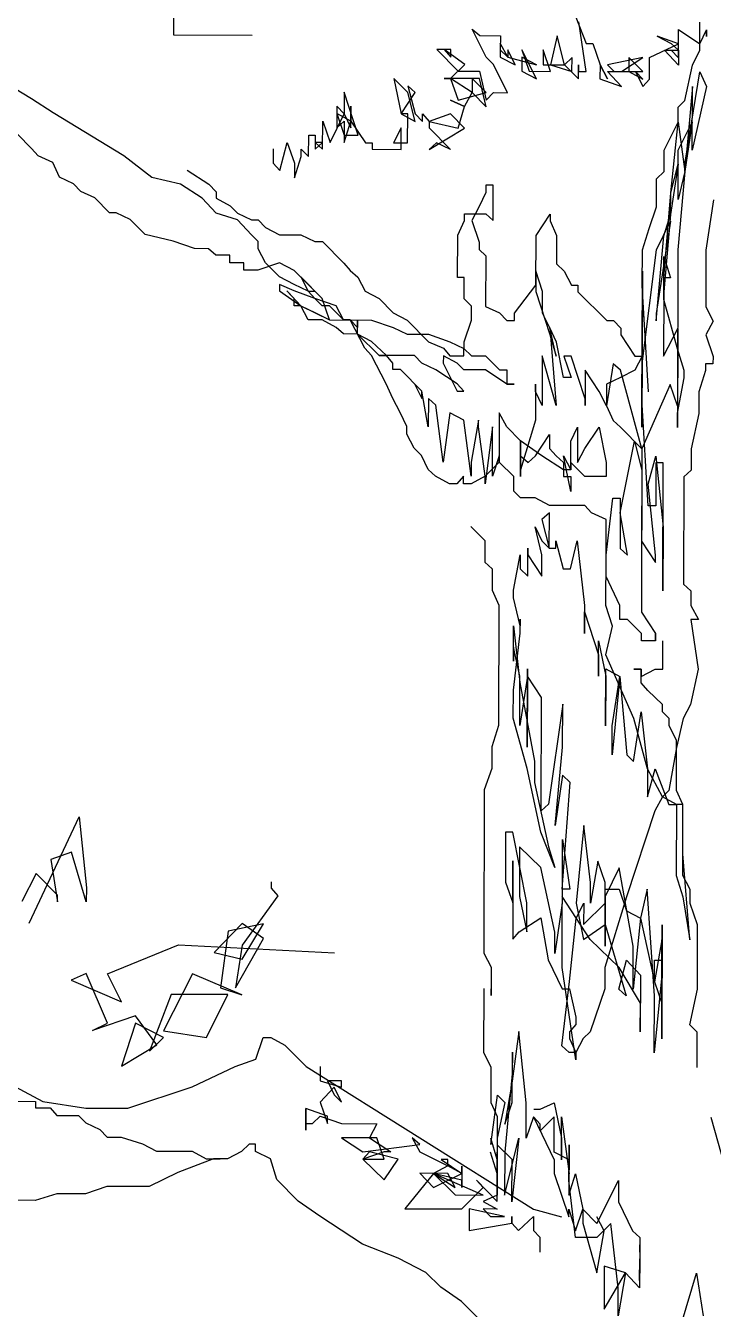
# Model space of a CAD drawing. Extents: x 2.52 to 6.06, y 1.1 to 8.22.
# Drawn here: x 3.777 to 4.393, y 4.442 to 5.591 of the extents above; entities that cross this region are included whole.
import ezdxf

# ---------------------------------------------------------------- set-up
doc = ezdxf.new("R2010")
doc.units = 0
doc.header["$LTSCALE"] = 0.4
doc.header["$MEASUREMENT"] = 0
doc.layers.add('CERCHA', color=7, linetype='CONTINUOUS')

msp = doc.modelspace()

# ---------------------------------------------------------------- linework, layer by layer
at = {"layer": 'CERCHA'}
for p, q in [((3.9095, 5.6207), (3.9094, 5.583)), ((4.2662, 5.6072), (4.2787, 5.5754)), ((4.1768, 5.5882), (4.1834, 5.5823)), ((4.1893, 5.5631), (4.1768, 5.5882)), ((4.2786, 5.5503), (4.2721, 5.5946)), ((4.3613, 5.5626), (4.3614, 5.5877)), ((4.3614, 5.5877), (4.3806, 5.5751)), ((4.3806, 5.5751), (4.3806, 5.5943)), ((4.3806, 5.5751), (4.3865, 5.5876)), ((4.3865, 5.5876), (4.3865, 5.5817)), ((4.3865, 5.5817), (4.3865, 5.5876)), ((4.3865, 5.5876), (4.3865, 5.5817)), ((3.9094, 5.583), (3.9796, 5.5828)), ((4.1834, 5.5823), (4.2019, 5.5822)), ((4.2019, 5.5822), (4.2018, 5.5697)), ((4.2018, 5.5756), (4.2018, 5.563)), ((4.2085, 5.563), (4.2018, 5.5756)), ((4.2528, 5.5821), (4.2468, 5.5562)), ((4.2594, 5.5562), (4.2528, 5.5821)), ((4.2787, 5.5754), (4.2846, 5.5753)), ((4.2846, 5.5753), (4.2912, 5.5561)), ((4.3355, 5.5627), (4.3614, 5.5751)), ((4.3422, 5.5818), (4.3547, 5.5752)), ((4.3614, 5.5751), (4.3422, 5.5818)), ((4.3547, 5.5752), (4.3614, 5.5692)), ((4.3806, 5.5692), (4.3806, 5.5751)), ((4.145, 5.5698), (4.1641, 5.5506)), ((4.1575, 5.5698), (4.145, 5.5698)), ((4.1516, 5.5698), (4.1575, 5.5631)), ((4.17, 5.5565), (4.1516, 5.5698)), ((4.1575, 5.5631), (4.1575, 5.5698)), ((4.1959, 5.5564), (4.1893, 5.5631)), ((4.2018, 5.5697), (4.2085, 5.563)), ((4.2018, 5.563), (4.2151, 5.5563)), ((4.2085, 5.5696), (4.2085, 5.563)), ((4.2151, 5.5563), (4.2085, 5.5696)), ((4.2085, 5.563), (4.2343, 5.5563)), ((4.221, 5.5696), (4.2276, 5.5504)), ((4.2343, 5.5437), (4.221, 5.5696)), ((4.221, 5.563), (4.221, 5.5504)), ((4.2343, 5.5563), (4.221, 5.563)), ((4.2402, 5.5696), (4.2402, 5.5563)), ((4.2468, 5.5503), (4.2402, 5.5696)), ((4.2661, 5.5628), (4.2594, 5.5562)), ((4.266, 5.5503), (4.2661, 5.5628)), ((4.3296, 5.5627), (4.2978, 5.5561)), ((4.3103, 5.5502), (4.3296, 5.5627)), ((4.317, 5.5627), (4.317, 5.5501)), ((4.3295, 5.5501), (4.317, 5.5627)), ((4.3354, 5.5435), (4.3355, 5.5627)), ((4.3488, 5.5693), (4.3547, 5.5692)), ((4.3613, 5.5559), (4.3488, 5.5693)), ((4.3547, 5.5692), (4.3614, 5.5692)), ((4.3613, 5.5626), (4.3547, 5.5692)), ((4.3547, 5.5692), (4.3613, 5.5626)), ((4.3614, 5.5692), (4.3613, 5.5626)), ((4.3614, 5.5692), (4.3613, 5.5559)), ((4.3739, 5.5559), (4.3806, 5.5692)), ((4.1574, 5.5439), (4.17, 5.5565)), ((4.1641, 5.5506), (4.1833, 5.5505)), ((4.1833, 5.5505), (4.1892, 5.5246)), ((4.2084, 5.5312), (4.1959, 5.5564)), ((4.221, 5.5504), (4.2343, 5.5437)), ((4.2276, 5.5504), (4.2468, 5.5503)), ((4.2402, 5.5563), (4.2594, 5.5562)), ((4.2468, 5.5562), (4.266, 5.5503)), ((4.2594, 5.5562), (4.2719, 5.5436)), ((4.272, 5.5562), (4.2719, 5.5503)), ((4.2719, 5.5436), (4.272, 5.5562)), ((4.2719, 5.5503), (4.2786, 5.5503)), ((4.2912, 5.5561), (4.2911, 5.5436)), ((4.2978, 5.5436), (4.2912, 5.5561)), ((4.2912, 5.5561), (4.2978, 5.5436)), ((4.2978, 5.5561), (4.3037, 5.5502)), ((4.2978, 5.5502), (4.3103, 5.5502)), ((4.3103, 5.5369), (4.2978, 5.5502)), ((4.3037, 5.5502), (4.3295, 5.5501)), ((4.317, 5.5501), (4.3295, 5.5435)), ((4.3229, 5.5501), (4.3295, 5.5368)), ((4.3295, 5.5435), (4.3229, 5.5501)), ((4.367, 5.4673), (4.3805, 5.55)), ((4.3671, 5.5242), (4.3739, 5.5559)), ((4.3805, 5.55), (4.3864, 5.5367)), ((3.7822, 5.5258), (3.7505, 5.545)), ((4.1065, 5.5441), (4.1131, 5.5123)), ((4.119, 5.5315), (4.1065, 5.5441)), ((4.1515, 5.544), (4.1574, 5.5439)), ((4.1833, 5.5439), (4.1515, 5.544)), ((4.1574, 5.5439), (4.164, 5.5247)), ((4.1766, 5.5313), (4.1574, 5.5439)), ((4.1767, 5.5439), (4.1766, 5.5313)), ((4.1892, 5.5313), (4.1767, 5.5439)), ((4.1891, 5.5187), (4.1833, 5.5439)), ((4.2911, 5.5436), (4.3103, 5.5369)), ((4.3295, 5.5368), (4.3354, 5.5435)), ((4.0621, 5.5316), (4.0621, 5.5124)), ((4.0746, 5.4932), (4.0621, 5.5316)), ((4.1131, 5.5123), (4.1257, 5.5315)), ((4.119, 5.5374), (4.1256, 5.5123)), ((4.1257, 5.5315), (4.119, 5.5374)), ((4.1256, 5.5056), (4.119, 5.5315)), ((4.164, 5.5247), (4.1892, 5.5313)), ((4.1699, 5.5188), (4.1766, 5.5313)), ((4.1766, 5.5313), (4.1891, 5.5187)), ((4.1892, 5.5246), (4.1958, 5.5313)), ((4.1958, 5.5313), (4.2084, 5.5312)), ((4.3738, 5.5367), (4.367, 5.4607)), ((4.3737, 5.4798), (4.3738, 5.5367)), ((4.3864, 5.5367), (4.3737, 5.4798)), ((3.8014, 5.5131), (3.7822, 5.5258)), ((4.0555, 5.5191), (4.0554, 5.4999)), ((4.0621, 5.5124), (4.0555, 5.5191)), ((4.068, 5.5191), (4.068, 5.5058)), ((4.068, 5.4999), (4.068, 5.5191)), ((4.1574, 5.5247), (4.1699, 5.5188)), ((4.1699, 5.5188), (4.1574, 5.5247)), ((4.164, 5.4996), (4.1699, 5.5188)), ((4.3612, 5.5183), (4.3671, 5.5242)), ((4.3612, 5.505), (4.3612, 5.5183)), ((3.8648, 5.4746), (3.8014, 5.5131)), ((4.0428, 5.4807), (4.0429, 5.5058)), ((4.0429, 5.5058), (4.0495, 5.4866)), ((4.0495, 5.4866), (4.0621, 5.5124)), ((4.0554, 5.5125), (4.062, 5.4932)), ((4.068, 5.5058), (4.0554, 5.5125)), ((4.0554, 5.4999), (4.0621, 5.5058)), ((4.062, 5.4866), (4.068, 5.5058)), ((4.0621, 5.5058), (4.062, 5.4866)), ((4.0621, 5.5124), (4.068, 5.4999)), ((4.068, 5.5058), (4.0812, 5.4865)), ((4.1131, 5.5123), (4.1256, 5.5056)), ((4.119, 5.5123), (4.1131, 5.5123)), ((4.1189, 5.4864), (4.119, 5.5123)), ((4.1256, 5.5123), (4.1322, 5.5056)), ((4.1322, 5.5056), (4.1323, 5.5122)), ((4.1323, 5.5122), (4.1381, 5.5056)), ((4.1574, 5.5122), (4.1381, 5.5056)), ((4.1381, 5.5056), (4.164, 5.4996)), ((4.1381, 5.5056), (4.1381, 5.4997)), ((4.1699, 5.4996), (4.1574, 5.5122)), ((4.3486, 5.4799), (4.3612, 5.505)), ((4.3544, 5.4415), (4.3612, 5.505)), ((4.3611, 5.4799), (4.3737, 5.5049)), ((4.3612, 5.505), (4.367, 5.4607)), ((4.3737, 5.5049), (4.367, 5.4607)), ((3.7821, 5.4814), (3.7696, 5.494)), ((4.0302, 5.4741), (4.0303, 5.4933)), ((4.0303, 5.4933), (4.0362, 5.4933)), ((4.0362, 5.4933), (4.0362, 5.4808)), ((4.062, 5.4932), (4.0746, 5.4932)), ((4.113, 5.4997), (4.1063, 5.4865)), ((4.113, 5.4805), (4.113, 5.4997)), ((4.1381, 5.4997), (4.1573, 5.4804)), ((4.1381, 5.4805), (4.1699, 5.4996)), ((3.788, 5.4748), (3.7821, 5.4814)), ((3.9985, 5.4809), (3.9985, 5.4683)), ((4.0044, 5.4616), (4.0111, 5.4867)), ((4.0111, 5.4867), (4.0177, 5.4682)), ((4.0236, 5.4808), (4.0302, 5.4741)), ((4.0236, 5.4741), (4.0236, 5.4808)), ((4.0362, 5.4867), (4.0428, 5.4807)), ((4.0428, 5.4866), (4.0362, 5.4867)), ((4.0362, 5.4808), (4.0428, 5.4866)), ((4.0812, 5.4865), (4.0871, 5.4865)), ((4.0871, 5.4865), (4.0871, 5.4806)), ((4.0871, 5.4806), (4.113, 5.4805)), ((4.1063, 5.4865), (4.1189, 5.4864)), ((4.1447, 5.4864), (4.1381, 5.4805)), ((4.1573, 5.4804), (4.1447, 5.4864)), ((3.8013, 5.4688), (3.788, 5.4748)), ((3.8899, 5.4553), (3.8648, 5.4746)), ((4.0176, 5.455), (4.0236, 5.4741)), ((4.3485, 5.4607), (4.3486, 5.4799)), ((4.361, 5.4356), (4.3611, 5.4799)), ((3.8071, 5.4555), (3.8013, 5.4688)), ((3.9216, 5.4619), (3.9408, 5.4493)), ((3.9985, 5.4683), (4.0044, 5.4616)), ((4.0177, 5.4682), (4.0176, 5.455)), ((4.3418, 5.4541), (4.3485, 5.4607)), ((4.3611, 5.4673), (4.3543, 5.4223)), ((4.3544, 5.4415), (4.3611, 5.4673)), ((4.367, 5.4607), (4.3609, 5.3905)), ((4.367, 5.4607), (4.361, 5.4356)), ((4.367, 5.4607), (4.367, 5.4673)), ((3.8197, 5.4496), (3.8071, 5.4555)), ((3.8263, 5.4429), (3.8197, 5.4496)), ((3.9157, 5.4493), (3.8899, 5.4553)), ((3.9349, 5.4367), (3.9157, 5.4493)), ((3.9408, 5.4493), (3.9474, 5.4426)), ((4.1889, 5.4486), (4.1889, 5.4419)), ((4.1956, 5.4486), (4.1889, 5.4486)), ((4.1955, 5.4168), (4.1956, 5.4486)), ((4.3418, 5.429), (4.3418, 5.4541)), ((3.8389, 5.437), (3.8263, 5.4429)), ((3.8521, 5.4236), (3.8389, 5.437)), ((3.9474, 5.4234), (3.9349, 5.4367)), ((3.9474, 5.4426), (3.9474, 5.4367)), ((3.9474, 5.4367), (3.96, 5.43)), ((4.1889, 5.4419), (4.183, 5.4294)), ((4.3482, 5.3654), (4.3544, 5.4415)), ((4.3543, 5.4223), (4.3544, 5.4415)), ((4.3927, 5.4355), (4.386, 5.3904)), ((3.858, 5.4236), (3.8521, 5.4236)), ((3.8706, 5.4177), (3.858, 5.4236)), ((3.9666, 5.4174), (3.9474, 5.4234)), ((3.96, 5.43), (3.9666, 5.4233)), ((3.9666, 5.4233), (3.9791, 5.4174)), ((4.183, 5.4294), (4.1763, 5.4169)), ((4.3351, 5.4098), (4.3418, 5.429)), ((3.8838, 5.4044), (3.8706, 5.4177)), ((3.9791, 5.4041), (3.9666, 5.4174)), ((3.9791, 5.4174), (3.985, 5.4174)), ((3.985, 5.4174), (3.9917, 5.4107)), ((4.1637, 5.4036), (4.1697, 5.4169)), ((4.1697, 5.4228), (4.1889, 5.4227)), ((4.1697, 5.4169), (4.1697, 5.4228)), ((4.1763, 5.4169), (4.1829, 5.3976)), ((4.1889, 5.4227), (4.1955, 5.4168)), ((4.2339, 5.4034), (4.2465, 5.4226)), ((4.2465, 5.4226), (4.2465, 5.4167)), ((4.2465, 5.4167), (4.2523, 5.4034)), ((4.3543, 5.4164), (4.3415, 5.3337)), ((4.3417, 5.3906), (4.3543, 5.4164)), ((4.3543, 5.4223), (4.3482, 5.3529)), ((4.3483, 5.4031), (4.3543, 5.4223)), ((3.9089, 5.3984), (3.8838, 5.4044)), ((3.985, 5.3982), (3.9791, 5.4041)), ((3.9917, 5.4107), (4.0042, 5.404)), ((4.0042, 5.404), (4.0234, 5.404)), ((4.0234, 5.404), (4.0359, 5.398)), ((4.1636, 5.3659), (4.1637, 5.4036)), ((4.2338, 5.3591), (4.2339, 5.4034)), ((4.2523, 5.4034), (4.2523, 5.3782)), ((4.3291, 5.3906), (4.3351, 5.4098)), ((4.3415, 5.327), (4.3483, 5.4031)), ((3.9281, 5.3917), (3.9089, 5.3984)), ((3.9406, 5.3916), (3.9281, 5.3917)), ((3.9473, 5.3857), (3.9406, 5.3916)), ((3.985, 5.3915), (3.985, 5.3982)), ((3.9916, 5.379), (3.985, 5.3915)), ((4.0359, 5.398), (4.0426, 5.398)), ((4.0426, 5.398), (4.0617, 5.3788)), ((4.1829, 5.3976), (4.1829, 5.391)), ((4.1829, 5.391), (4.1888, 5.3851)), ((4.3288, 5.2887), (4.3417, 5.3906)), ((4.329, 5.3588), (4.3291, 5.3906)), ((4.3609, 5.3905), (4.3605, 5.2509)), ((4.386, 5.3904), (4.3858, 5.3395)), ((3.9598, 5.3857), (3.9473, 5.3857)), ((3.9598, 5.379), (3.9598, 5.3857)), ((3.9724, 5.379), (3.9598, 5.379)), ((3.9724, 5.3724), (3.9724, 5.379)), ((4.0041, 5.3789), (3.9849, 5.3723)), ((4.0041, 5.3664), (3.9916, 5.379)), ((4.0174, 5.3722), (4.0041, 5.3789)), ((4.0617, 5.3788), (4.0676, 5.3721)), ((4.1888, 5.3851), (4.1887, 5.34)), ((4.2523, 5.3782), (4.2589, 5.3716)), ((4.3482, 5.3462), (4.3483, 5.3846)), ((4.3483, 5.3846), (4.3542, 5.3654)), ((3.9849, 5.3723), (3.9724, 5.3724)), ((4.0174, 5.3597), (4.0041, 5.3664)), ((4.0358, 5.3537), (4.0174, 5.3722)), ((4.0233, 5.3663), (4.0299, 5.3537)), ((4.0424, 5.3471), (4.0233, 5.3663)), ((4.0676, 5.3721), (4.0743, 5.3662)), ((4.0743, 5.3662), (4.0809, 5.3536)), ((4.1695, 5.3659), (4.1636, 5.3659)), ((4.1695, 5.3467), (4.1695, 5.3659)), ((4.2338, 5.3717), (4.2337, 5.3532)), ((4.2396, 5.3532), (4.2338, 5.3717)), ((4.2589, 5.3716), (4.2655, 5.359)), ((4.3287, 5.2318), (4.3291, 5.3714)), ((4.3291, 5.3714), (4.3288, 5.2887)), ((4.0041, 5.3597), (4.0041, 5.3538)), ((4.0174, 5.3538), (4.0041, 5.3597)), ((4.0299, 5.3537), (4.0174, 5.3597)), ((4.2145, 5.334), (4.2338, 5.3591)), ((4.2655, 5.359), (4.2714, 5.359)), ((4.2714, 5.359), (4.2714, 5.3531)), ((4.3347, 5.2636), (4.329, 5.3588)), ((4.3542, 5.3654), (4.3482, 5.3654)), ((4.0041, 5.3538), (4.0232, 5.3405)), ((4.0107, 5.3538), (4.0232, 5.3405)), ((4.0173, 5.3471), (4.0107, 5.3538)), ((4.0173, 5.3405), (4.0173, 5.3471)), ((4.0358, 5.3471), (4.0174, 5.3538)), ((4.0299, 5.3537), (4.0358, 5.3537)), ((4.0358, 5.3471), (4.0299, 5.3537)), ((4.0424, 5.3404), (4.0358, 5.3471)), ((4.055, 5.3404), (4.0358, 5.3471)), ((4.049, 5.3278), (4.0424, 5.3471)), ((4.0809, 5.3536), (4.0934, 5.3469)), ((4.0934, 5.3469), (4.1059, 5.3343)), ((4.1761, 5.3401), (4.1695, 5.3467)), ((4.2337, 5.3532), (4.2462, 5.3148)), ((4.2396, 5.334), (4.2396, 5.3532)), ((4.2714, 5.3531), (4.2972, 5.3272)), ((4.3482, 5.3529), (4.3481, 5.2953)), ((4.3606, 5.3019), (4.3482, 5.3462)), ((4.0232, 5.3405), (4.0173, 5.3405)), ((4.0232, 5.3405), (4.049, 5.3278)), ((4.0298, 5.3279), (4.0232, 5.3405)), ((4.0232, 5.3405), (4.0358, 5.3345)), ((4.0358, 5.3345), (4.049, 5.3278)), ((4.0491, 5.3404), (4.0424, 5.3404)), ((4.0616, 5.3278), (4.0491, 5.3404)), ((4.0616, 5.3278), (4.055, 5.3404)), ((4.1059, 5.3343), (4.1185, 5.3277)), ((4.1761, 5.3275), (4.1761, 5.3401)), ((4.1887, 5.34), (4.2012, 5.3341)), ((4.2012, 5.3341), (4.2078, 5.3274)), ((4.2145, 5.3274), (4.2145, 5.334)), ((4.2462, 5.3207), (4.2396, 5.334)), ((4.3415, 5.3337), (4.3415, 5.327)), ((4.3858, 5.3395), (4.3925, 5.3269)), ((4.0424, 5.3279), (4.0298, 5.3279)), ((4.0549, 5.3212), (4.0424, 5.3279)), ((4.049, 5.3278), (4.0867, 5.3277)), ((4.0616, 5.3153), (4.0549, 5.3212)), ((4.0675, 5.3278), (4.0616, 5.3278)), ((4.0675, 5.3278), (4.0616, 5.3278)), ((4.0741, 5.3211), (4.0675, 5.3278)), ((4.0807, 5.3026), (4.0675, 5.3278)), ((4.0741, 5.3278), (4.0741, 5.3211)), ((4.0741, 5.3152), (4.0741, 5.3278)), ((4.0867, 5.3277), (4.1059, 5.321)), ((4.1059, 5.321), (4.1184, 5.3151)), ((4.1185, 5.3277), (4.1376, 5.3084)), ((4.1694, 5.3083), (4.1761, 5.3275)), ((4.2078, 5.3274), (4.2145, 5.3274)), ((4.2462, 5.3207), (4.2519, 5.2512)), ((4.252, 5.2955), (4.2462, 5.3207)), ((4.2521, 5.3081), (4.2462, 5.3207)), ((4.2972, 5.3272), (4.3031, 5.3272)), ((4.3031, 5.3272), (4.3097, 5.3205)), ((4.3097, 5.3205), (4.3097, 5.3146)), ((4.3481, 5.2953), (4.3607, 5.3203)), ((4.3607, 5.3203), (4.3604, 5.2317)), ((4.3925, 5.3269), (4.3858, 5.3144)), ((4.0741, 5.3152), (4.0616, 5.3153)), ((4.0867, 5.3085), (4.0741, 5.3152)), ((4.0933, 5.296), (4.0741, 5.3152)), ((4.0999, 5.2959), (4.0867, 5.3085)), ((4.1184, 5.3151), (4.1376, 5.315)), ((4.1376, 5.315), (4.1568, 5.3083)), ((4.1376, 5.3084), (4.1509, 5.3025)), ((4.1568, 5.3083), (4.1693, 5.3024)), ((4.1693, 5.2958), (4.1694, 5.3083)), ((4.2462, 5.3148), (4.252, 5.2955)), ((4.3097, 5.3146), (4.3222, 5.2953)), ((4.3858, 5.3144), (4.3924, 5.2952)), ((4.0866, 5.296), (4.0807, 5.3026)), ((4.1509, 5.3025), (4.1568, 5.2958)), ((4.1693, 5.3024), (4.176, 5.2957)), ((4.2586, 5.2763), (4.2521, 5.3081)), ((4.3289, 5.302), (4.3287, 5.2318)), ((4.3287, 5.2569), (4.3289, 5.302)), ((4.3665, 5.2827), (4.3606, 5.3019)), ((4.0998, 5.2708), (4.0866, 5.296)), ((4.0999, 5.2959), (4.0933, 5.296)), ((4.0933, 5.296), (4.0999, 5.2959)), ((4.0999, 5.2959), (4.0933, 5.296)), ((4.125, 5.2959), (4.0999, 5.2959)), ((4.1058, 5.2893), (4.0999, 5.2959)), ((4.1058, 5.2834), (4.1058, 5.2893)), ((4.1316, 5.2892), (4.125, 5.2959)), ((4.1442, 5.2833), (4.1316, 5.2892)), ((4.1509, 5.2958), (4.1508, 5.2892)), ((4.1508, 5.2892), (4.1633, 5.264)), ((4.1634, 5.2891), (4.1509, 5.2958)), ((4.1568, 5.2958), (4.1693, 5.2958)), ((4.1693, 5.2832), (4.1634, 5.2891)), ((4.176, 5.2957), (4.1885, 5.2957)), ((4.1885, 5.2957), (4.2011, 5.2831)), ((4.2395, 5.2956), (4.2394, 5.2513)), ((4.2519, 5.2512), (4.2395, 5.2956)), ((4.2587, 5.2955), (4.2653, 5.2763)), ((4.2653, 5.2955), (4.2587, 5.2955)), ((4.2778, 5.2571), (4.2653, 5.2955)), ((4.303, 5.2887), (4.297, 5.2511)), ((4.3096, 5.2828), (4.303, 5.2887)), ((4.3289, 5.2953), (4.3222, 5.2828)), ((4.3222, 5.2953), (4.3289, 5.2953)), ((4.3857, 5.2885), (4.3857, 5.2826)), ((4.3923, 5.2885), (4.3857, 5.2885)), ((4.3924, 5.2952), (4.3923, 5.2885)), ((4.1124, 5.2834), (4.1058, 5.2834)), ((4.1316, 5.2641), (4.1124, 5.2834)), ((4.1634, 5.2707), (4.1442, 5.2833)), ((4.1885, 5.2832), (4.1693, 5.2832)), ((4.2077, 5.2705), (4.1885, 5.2832)), ((4.2011, 5.2831), (4.2077, 5.2831)), ((4.2077, 5.2831), (4.2077, 5.2705)), ((4.2653, 5.2763), (4.2586, 5.2763)), ((4.2779, 5.2829), (4.2778, 5.2512)), ((4.2904, 5.2637), (4.2779, 5.2829)), ((4.3096, 5.2762), (4.297, 5.2703)), ((4.3286, 5.2126), (4.3096, 5.2828)), ((4.3222, 5.2828), (4.3096, 5.2762)), ((4.3605, 5.2443), (4.3665, 5.276)), ((4.3665, 5.276), (4.3665, 5.2827)), ((4.3857, 5.2826), (4.3797, 5.2634)), ((4.1057, 5.2575), (4.0998, 5.2708)), ((4.125, 5.2708), (4.1316, 5.2575)), ((4.1316, 5.2641), (4.125, 5.2708)), ((4.1316, 5.2575), (4.1316, 5.2641)), ((4.1374, 5.2323), (4.1316, 5.2641)), ((4.1633, 5.264), (4.1692, 5.264)), ((4.1692, 5.264), (4.1634, 5.2707)), ((4.2143, 5.2705), (4.2077, 5.2705)), ((4.2077, 5.2705), (4.2143, 5.2705)), ((4.2335, 5.2705), (4.2334, 5.238)), ((4.2335, 5.2638), (4.2335, 5.2705)), ((4.2394, 5.2513), (4.2335, 5.2638)), ((4.297, 5.2511), (4.2904, 5.2637)), ((4.297, 5.2703), (4.297, 5.2511)), ((4.3539, 5.2701), (4.3286, 5.2126)), ((4.3605, 5.2509), (4.3539, 5.2701)), ((4.3797, 5.2634), (4.3797, 5.2442)), ((4.1123, 5.245), (4.1057, 5.2575)), ((4.1375, 5.2574), (4.1374, 5.2323)), ((4.1441, 5.2515), (4.1375, 5.2574)), ((4.1506, 5.2005), (4.1441, 5.2515)), ((4.2778, 5.2512), (4.2778, 5.2571)), ((4.297, 5.2511), (4.3028, 5.2378)), ((4.3344, 5.1616), (4.3287, 5.2569)), ((4.1182, 5.2324), (4.1123, 5.245)), ((4.1566, 5.2448), (4.1506, 5.2005)), ((4.1692, 5.2382), (4.1566, 5.2448)), ((4.2009, 5.2447), (4.2008, 5.2063)), ((4.2076, 5.2321), (4.2009, 5.2447)), ((4.3604, 5.2317), (4.3605, 5.2443)), ((4.3797, 5.2442), (4.3729, 5.2125)), ((4.1182, 5.2257), (4.1182, 5.2324)), ((4.1757, 5.1879), (4.1692, 5.2382)), ((4.1825, 5.2381), (4.1757, 5.2005)), ((4.1825, 5.2322), (4.1825, 5.2381)), ((4.1882, 5.1879), (4.1825, 5.2322)), ((4.195, 5.2322), (4.1882, 5.1812)), ((4.1949, 5.1879), (4.195, 5.2322)), ((4.2201, 5.2196), (4.2076, 5.2321)), ((4.2334, 5.238), (4.22, 5.1937)), ((4.2651, 5.2194), (4.2711, 5.232)), ((4.2711, 5.232), (4.271, 5.2002)), ((4.2777, 5.2127), (4.2903, 5.2319)), ((4.2903, 5.2319), (4.2968, 5.2001)), ((4.3028, 5.2378), (4.3095, 5.2319)), ((4.3095, 5.2319), (4.3286, 5.2126)), ((4.1248, 5.2132), (4.1182, 5.2257)), ((4.2201, 5.2196), (4.22, 5.1878)), ((4.22, 5.1937), (4.2201, 5.2196)), ((4.2392, 5.2062), (4.2201, 5.2196)), ((4.2333, 5.2062), (4.2459, 5.2254)), ((4.2459, 5.2254), (4.2459, 5.2128)), ((4.2651, 5.1936), (4.2651, 5.2194)), ((4.3093, 5.1551), (4.322, 5.2193)), ((4.322, 5.2193), (4.3286, 5.1934)), ((4.1314, 5.2065), (4.1248, 5.2132)), ((4.1373, 5.1939), (4.1314, 5.2065)), ((4.2008, 5.2063), (4.1949, 5.1879)), ((4.2008, 5.2063), (4.2008, 5.2004)), ((4.2008, 5.2004), (4.2008, 5.2063)), ((4.22, 5.2063), (4.2267, 5.2003)), ((4.22, 5.1878), (4.22, 5.2063)), ((4.2267, 5.2003), (4.2333, 5.2062)), ((4.2584, 5.1936), (4.2392, 5.2062)), ((4.2459, 5.2128), (4.2518, 5.2062)), ((4.2518, 5.2062), (4.2584, 5.2002)), ((4.2584, 5.2062), (4.2651, 5.1936)), ((4.265, 5.1744), (4.2584, 5.2062)), ((4.271, 5.2002), (4.2777, 5.2127)), ((4.3286, 5.2126), (4.3282, 5.0664)), ((4.3344, 5.1808), (4.3412, 5.2059)), ((4.3412, 5.2059), (4.3476, 5.1424)), ((4.3729, 5.2125), (4.3729, 5.1933)), ((4.1439, 5.188), (4.1373, 5.1939)), ((4.1757, 5.2005), (4.1757, 5.1879)), ((4.2008, 5.2004), (4.1882, 5.1879)), ((4.2141, 5.1878), (4.2008, 5.2004)), ((4.2584, 5.2002), (4.2584, 5.1877)), ((4.2651, 5.1936), (4.2584, 5.1936)), ((4.2651, 5.2002), (4.2651, 5.1936)), ((4.2776, 5.1876), (4.2651, 5.2002)), ((4.2968, 5.2001), (4.2968, 5.1876)), ((4.3286, 5.1934), (4.3284, 5.1299)), ((4.3411, 5.2), (4.341, 5.1616)), ((4.3478, 5.2), (4.3411, 5.2)), ((4.3475, 5.0855), (4.3478, 5.2)), ((4.1565, 5.1813), (4.1439, 5.188)), ((4.169, 5.1879), (4.1631, 5.1813)), ((4.169, 5.1813), (4.169, 5.1879)), ((4.1882, 5.1879), (4.1757, 5.1813)), ((4.1882, 5.1812), (4.1882, 5.1879)), ((4.2141, 5.1745), (4.2141, 5.1878)), ((4.2584, 5.1877), (4.265, 5.1877)), ((4.265, 5.1877), (4.265, 5.1744)), ((4.2968, 5.1876), (4.2776, 5.1876)), ((4.3662, 5.1874), (4.366, 5.0914)), ((4.3729, 5.1933), (4.3662, 5.1874)), ((4.1631, 5.1813), (4.1565, 5.1813)), ((4.1757, 5.1813), (4.169, 5.1813)), ((4.2199, 5.1686), (4.2141, 5.1745)), ((4.3409, 5.1173), (4.3344, 5.1808)), ((4.2332, 5.1686), (4.2199, 5.1686)), ((4.2458, 5.1619), (4.2332, 5.1686)), ((4.2775, 5.1618), (4.2458, 5.1619)), ((4.2834, 5.1551), (4.2775, 5.1618)), ((4.2966, 5.1174), (4.3027, 5.1684)), ((4.3027, 5.1684), (4.3093, 5.1684)), ((4.3093, 5.1684), (4.3092, 5.1233)), ((4.341, 5.1616), (4.3344, 5.1616)), ((4.2458, 5.1552), (4.2391, 5.1493)), ((4.2391, 5.1493), (4.2457, 5.1235)), ((4.2457, 5.1235), (4.2458, 5.1552)), ((4.2967, 5.1492), (4.2834, 5.1551)), ((4.2966, 5.0982), (4.2967, 5.1492)), ((4.3158, 5.1174), (4.3093, 5.1551)), ((4.1756, 5.1429), (4.1881, 5.1303)), ((4.2332, 5.1427), (4.239, 5.1301)), ((4.239, 5.1176), (4.2332, 5.1427)), ((4.3476, 5.1424), (4.3475, 5.0855)), ((4.1881, 5.1303), (4.188, 5.1111)), ((4.239, 5.1301), (4.2457, 5.1235)), ((4.2516, 5.1301), (4.2582, 5.105)), ((4.2516, 5.1235), (4.2516, 5.1301)), ((4.2648, 5.105), (4.2708, 5.1301)), ((4.2708, 5.1301), (4.2773, 5.0724)), ((4.3284, 5.1299), (4.3409, 5.1107)), ((4.2138, 5.0859), (4.2198, 5.1176)), ((4.2198, 5.1176), (4.2198, 5.1051)), ((4.2264, 5.0984), (4.2265, 5.1235)), ((4.2265, 5.1235), (4.2265, 5.1176)), ((4.2265, 5.1176), (4.239, 5.0984)), ((4.239, 5.0984), (4.239, 5.1176)), ((4.2457, 5.1235), (4.2516, 5.1235)), ((4.2965, 5.0724), (4.2966, 5.1174)), ((4.3092, 5.1233), (4.3158, 5.1174)), ((4.3409, 5.1107), (4.3409, 5.1173)), ((4.188, 5.1111), (4.1947, 5.1051)), ((4.1947, 5.1051), (4.1946, 5.0859)), ((4.2198, 5.1051), (4.2264, 5.0984)), ((4.2582, 5.105), (4.2648, 5.105)), ((4.309, 5.0723), (4.2966, 5.0982)), ((4.366, 5.0914), (4.3726, 5.0855)), ((4.1946, 5.0859), (4.2005, 5.0726)), ((4.2138, 5.0792), (4.2138, 5.0859)), ((4.2196, 5.0541), (4.2138, 5.0792)), ((4.3726, 5.0855), (4.3726, 5.0722)), ((4.2005, 5.0726), (4.2002, 4.9648)), ((4.2773, 5.0724), (4.2772, 5.0473)), ((4.3023, 5.0539), (4.2965, 5.0724)), ((4.309, 5.0598), (4.309, 5.0723)), ((4.3726, 5.0722), (4.3792, 5.0596)), ((4.2196, 5.06), (4.2196, 5.0541)), ((4.2196, 5.0475), (4.2196, 5.06)), ((4.2772, 5.0473), (4.2773, 5.0665)), ((4.2773, 5.0665), (4.2897, 5.0281)), ((4.3157, 5.0598), (4.309, 5.0598)), ((4.3282, 5.0472), (4.3157, 5.0598)), ((4.3282, 5.0664), (4.3407, 5.0471)), ((4.3725, 5.0596), (4.3791, 5.0153)), ((4.3792, 5.0596), (4.3725, 5.0596)), ((4.2136, 5.0224), (4.2137, 5.0541)), ((4.2136, 4.9965), (4.2196, 5.0475)), ((4.2137, 5.0541), (4.2195, 5.0032)), ((4.2964, 5.0281), (4.3023, 5.0539)), ((4.3282, 5.0405), (4.3282, 5.0472)), ((4.3407, 5.0471), (4.3407, 5.0405)), ((4.3407, 5.0405), (4.3407, 5.0471)), ((4.3407, 5.0471), (4.3407, 5.0405)), ((4.3407, 5.0405), (4.3407, 5.0471)), ((4.3407, 5.0471), (4.3407, 5.0405)), ((4.3407, 5.0405), (4.3407, 5.0471)), ((4.3407, 5.0471), (4.3407, 5.0405)), ((4.3407, 5.0405), (4.3407, 5.0471)), ((4.3407, 5.0471), (4.3407, 5.0405)), ((4.3407, 5.0405), (4.3407, 5.0471)), ((4.3407, 5.0471), (4.3407, 5.0405)), ((4.3407, 5.0405), (4.3407, 5.0471)), ((4.3407, 5.0471), (4.3407, 5.0405)), ((4.2137, 5.0349), (4.2136, 5.0224)), ((4.2195, 5.0091), (4.2137, 5.0349)), ((4.2897, 5.0089), (4.2898, 5.0406)), ((4.2898, 5.0406), (4.2963, 5.0089)), ((4.3407, 5.0405), (4.3282, 5.0405)), ((4.3473, 5.0154), (4.3474, 5.0405)), ((4.2897, 5.0281), (4.2897, 5.0089)), ((4.3213, 4.9711), (4.2964, 5.0281)), ((4.226, 4.9455), (4.2262, 5.0157)), ((4.2262, 5.0157), (4.2262, 5.0091)), ((4.2962, 4.9646), (4.2963, 5.0155)), ((4.2963, 5.0155), (4.3089, 5.0088)), ((4.3214, 5.0154), (4.3281, 5.0154)), ((4.3281, 5.0154), (4.3214, 5.0154)), ((4.3281, 5.0088), (4.3406, 5.0154)), ((4.3281, 5.0154), (4.3281, 5.0088)), ((4.3281, 5.0029), (4.3281, 5.0154)), ((4.3406, 5.0154), (4.3473, 5.0154)), ((4.3791, 5.0153), (4.3723, 4.9835)), ((4.2194, 4.9648), (4.2195, 5.0091)), ((4.2262, 5.0091), (4.2194, 4.9648)), ((4.2195, 5.0032), (4.2326, 4.933)), ((4.2262, 5.0091), (4.226, 4.9455)), ((4.2387, 4.9898), (4.2262, 5.0091)), ((4.2963, 5.0089), (4.2962, 4.9646)), ((4.3089, 5.0088), (4.302, 4.9387)), ((4.3021, 4.9645), (4.3089, 5.0088)), ((4.3089, 5.0088), (4.3153, 4.9387)), ((4.3339, 4.9962), (4.3281, 5.0029)), ((4.2135, 4.9714), (4.2136, 4.9965)), ((4.2384, 4.8886), (4.2387, 4.9898)), ((4.3472, 4.9836), (4.3339, 4.9962)), ((4.2578, 4.9839), (4.245, 4.8945)), ((4.2577, 4.9455), (4.2578, 4.9839)), ((4.3212, 4.9327), (4.328, 4.977)), ((4.328, 4.977), (4.3338, 4.926)), ((4.3472, 4.977), (4.3472, 4.9836)), ((4.3531, 4.971), (4.3472, 4.977)), ((4.3723, 4.9835), (4.3656, 4.971)), ((4.2002, 4.9648), (4.1942, 4.9456)), ((4.2259, 4.9263), (4.2135, 4.9714)), ((4.302, 4.9387), (4.3021, 4.9645)), ((4.3338, 4.926), (4.3213, 4.9711)), ((4.3531, 4.9644), (4.3531, 4.971)), ((4.3597, 4.9518), (4.3531, 4.9644)), ((4.3656, 4.971), (4.3597, 4.9452)), ((4.1942, 4.9456), (4.1942, 4.9264)), ((4.2509, 4.8753), (4.2577, 4.9455)), ((4.3597, 4.9452), (4.3529, 4.9068)), ((4.3596, 4.9068), (4.3597, 4.9518)), ((4.2326, 4.933), (4.2325, 4.9138)), ((4.3153, 4.9387), (4.3212, 4.9327)), ((4.1942, 4.9264), (4.1875, 4.9072)), ((4.2383, 4.8694), (4.2259, 4.9263)), ((4.2577, 4.9203), (4.2509, 4.8753)), ((4.2643, 4.9137), (4.2577, 4.9203)), ((4.3337, 4.9009), (4.3404, 4.926)), ((4.3338, 4.926), (4.3337, 4.9009)), ((4.347, 4.9009), (4.3338, 4.926)), ((4.3404, 4.926), (4.3529, 4.8942)), ((4.1875, 4.9072), (4.1871, 4.761)), ((4.2325, 4.9138), (4.2449, 4.8561)), ((4.2574, 4.8184), (4.2643, 4.9137)), ((4.3529, 4.9068), (4.347, 4.9009)), ((4.3654, 4.8942), (4.3596, 4.9068)), ((4.347, 4.9009), (4.3403, 4.8884)), ((4.3595, 4.8942), (4.347, 4.9009)), ((4.245, 4.8945), (4.2384, 4.8886)), ((4.3403, 4.8884), (4.315, 4.8116)), ((4.3529, 4.8942), (4.3595, 4.8942)), ((4.3595, 4.8942), (4.3593, 4.8307)), ((4.3654, 4.8942), (4.3595, 4.8942)), ((4.3653, 4.8499), (4.3654, 4.8942)), ((4.3653, 4.8307), (4.3654, 4.8942)), ((3.7802, 4.788), (3.8248, 4.8831)), ((3.8248, 4.8831), (3.8313, 4.8196)), ((4.2768, 4.8752), (4.2699, 4.8058)), ((4.2825, 4.8243), (4.2768, 4.8752)), ((4.2066, 4.8695), (4.2065, 4.8245)), ((4.2132, 4.8695), (4.2066, 4.8695)), ((4.2256, 4.806), (4.2132, 4.8695)), ((4.2508, 4.8376), (4.2383, 4.8694)), ((4.2572, 4.7483), (4.2575, 4.8627)), ((4.2575, 4.8627), (4.264, 4.8184)), ((3.8181, 4.8514), (3.7996, 4.8448)), ((3.8312, 4.807), (3.8181, 4.8514)), ((4.2191, 4.8562), (4.219, 4.8119)), ((4.2382, 4.8377), (4.2191, 4.8562)), ((4.2449, 4.8561), (4.2508, 4.8376)), ((4.3717, 4.7731), (4.3653, 4.8499)), ((3.7996, 4.8448), (3.8054, 4.8071)), ((4.2132, 4.8437), (4.213, 4.7735)), ((4.2131, 4.806), (4.2132, 4.8437)), ((4.2506, 4.78), (4.2382, 4.8377)), ((4.2892, 4.8435), (4.2825, 4.8058)), ((4.2958, 4.8242), (4.2892, 4.8435)), ((4.3084, 4.8375), (4.2958, 4.8117)), ((4.3208, 4.7673), (4.3084, 4.8375)), ((3.7863, 4.8323), (3.7736, 4.8072)), ((3.8054, 4.813), (3.7863, 4.8323)), ((4.3593, 4.8307), (4.3652, 4.8115)), ((4.3719, 4.8181), (4.3653, 4.8307)), ((3.8313, 4.8196), (3.8312, 4.807)), ((3.9967, 4.825), (3.9967, 4.8191)), ((3.9967, 4.8191), (4.0026, 4.8125)), ((4.2065, 4.8245), (4.2131, 4.806)), ((4.264, 4.8184), (4.2574, 4.8184)), ((4.2825, 4.8058), (4.2825, 4.8243)), ((4.2957, 4.7674), (4.2958, 4.8242)), ((4.2958, 4.8183), (4.3084, 4.8183)), ((4.2958, 4.8058), (4.2958, 4.8183)), ((4.3084, 4.8183), (4.315, 4.7991)), ((4.3335, 4.8182), (4.3275, 4.7924)), ((4.3399, 4.7229), (4.3335, 4.8182)), ((4.3718, 4.8056), (4.3719, 4.8181)), ((3.8054, 4.8071), (3.8054, 4.813)), ((4.0026, 4.8125), (3.9707, 4.7682)), ((4.219, 4.8119), (4.2255, 4.7801)), ((4.2255, 4.7801), (4.2256, 4.806)), ((4.2574, 4.8059), (4.2506, 4.7608)), ((4.2574, 4.8118), (4.2574, 4.8059)), ((4.2824, 4.7733), (4.2574, 4.8118)), ((4.2699, 4.8058), (4.2765, 4.7733)), ((4.2699, 4.7925), (4.2766, 4.8058)), ((4.2765, 4.7866), (4.2958, 4.8058)), ((4.2766, 4.8058), (4.2765, 4.7866)), ((4.315, 4.8116), (4.2956, 4.7482)), ((4.2958, 4.8117), (4.2957, 4.7674)), ((4.3652, 4.8115), (4.3717, 4.7731)), ((4.3784, 4.7863), (4.3718, 4.8056)), ((4.2189, 4.7801), (4.2381, 4.7926)), ((4.2381, 4.7926), (4.2447, 4.755)), ((4.2638, 4.7357), (4.2699, 4.7925)), ((4.315, 4.7991), (4.3275, 4.7924)), ((4.3275, 4.7924), (4.3207, 4.7289)), ((4.3275, 4.7924), (4.3399, 4.7355)), ((3.9708, 4.7875), (3.9456, 4.7617)), ((3.9582, 4.7808), (3.9514, 4.7299)), ((3.99, 4.7874), (3.9582, 4.7808)), ((3.9707, 4.7557), (3.99, 4.7874)), ((3.9899, 4.7741), (3.9708, 4.7875)), ((4.213, 4.7735), (4.2189, 4.7801)), ((4.2506, 4.7608), (4.2506, 4.78)), ((4.2765, 4.7733), (4.2957, 4.7866)), ((4.2957, 4.7866), (4.3147, 4.723)), ((4.3467, 4.7798), (4.3464, 4.6971)), ((4.3464, 4.6845), (4.3467, 4.7798)), ((4.3465, 4.7163), (4.3467, 4.7864)), ((4.3467, 4.7864), (4.3466, 4.7731)), ((4.3783, 4.7287), (4.3784, 4.7863)), ((3.8503, 4.7427), (3.9138, 4.7684)), ((3.9138, 4.7684), (4.0534, 4.7614)), ((3.9647, 4.7299), (3.9899, 4.7741)), ((3.9707, 4.7682), (3.9647, 4.7299)), ((4.3082, 4.7481), (4.2824, 4.7733)), ((4.3466, 4.7731), (4.3399, 4.7355)), ((4.3464, 4.6971), (4.3466, 4.7731)), ((4.3466, 4.7731), (4.3466, 4.7414)), ((3.9456, 4.7617), (3.9707, 4.7557)), ((4.1871, 4.761), (4.1937, 4.7484)), ((4.3207, 4.7289), (4.3208, 4.7673)), ((4.1937, 4.7484), (4.1936, 4.7233)), ((4.2447, 4.755), (4.2572, 4.7291)), ((4.2695, 4.6655), (4.2572, 4.7483)), ((4.2956, 4.7482), (4.2956, 4.729)), ((4.3081, 4.7289), (4.3148, 4.7548)), ((4.3273, 4.7163), (4.3082, 4.7481)), ((4.3148, 4.7548), (4.3273, 4.7414)), ((4.3399, 4.7547), (4.3466, 4.7547)), ((4.3399, 4.7355), (4.3399, 4.7547)), ((4.3466, 4.7547), (4.3464, 4.6845)), ((3.8311, 4.7428), (3.8178, 4.7369)), ((3.8178, 4.7369), (3.8627, 4.7176)), ((3.8501, 4.6984), (3.8311, 4.7428)), ((3.8627, 4.7176), (3.8503, 4.7427)), ((3.9263, 4.7425), (3.9003, 4.6916)), ((3.9706, 4.7239), (3.9263, 4.7425)), ((4.257, 4.6781), (4.2638, 4.7357)), ((4.3273, 4.7414), (4.3272, 4.6905)), ((4.3466, 4.7414), (4.3397, 4.672)), ((4.3399, 4.7355), (4.3465, 4.7163)), ((3.9071, 4.7241), (3.8877, 4.6732)), ((3.958, 4.724), (3.9071, 4.7241)), ((3.9387, 4.6856), (3.958, 4.724)), ((3.9514, 4.7299), (3.9706, 4.7239)), ((4.187, 4.7293), (4.1868, 4.6724)), ((4.1936, 4.7292), (4.1936, 4.7233)), ((4.1936, 4.7233), (4.1936, 4.7292)), ((4.1936, 4.7292), (4.1936, 4.7233)), ((4.1936, 4.7233), (4.1936, 4.7292)), ((4.1936, 4.7292), (4.1936, 4.7233)), ((4.1936, 4.7233), (4.1936, 4.7292)), ((4.1936, 4.7292), (4.1936, 4.7233)), ((4.1936, 4.7233), (4.1936, 4.7292)), ((4.1936, 4.7292), (4.1936, 4.7233)), ((4.1936, 4.7233), (4.1936, 4.7292)), ((4.1936, 4.7292), (4.1936, 4.7233)), ((4.1936, 4.7233), (4.1936, 4.7292)), ((4.1936, 4.7292), (4.1936, 4.7233)), ((4.1936, 4.7233), (4.1936, 4.7292)), ((4.1936, 4.7292), (4.1936, 4.7233)), ((4.1936, 4.7233), (4.1936, 4.7292)), ((4.2572, 4.7291), (4.2638, 4.729)), ((4.2638, 4.729), (4.2696, 4.7039)), ((4.2956, 4.729), (4.2822, 4.6906)), ((4.3147, 4.723), (4.3081, 4.7289)), ((4.3397, 4.672), (4.3399, 4.7229)), ((4.3715, 4.697), (4.3783, 4.7287)), ((4.3272, 4.6905), (4.3273, 4.7163)), ((3.8753, 4.705), (3.8368, 4.6918)), ((3.8944, 4.6791), (3.8753, 4.705)), ((4.2696, 4.7039), (4.2696, 4.6973)), ((3.8368, 4.6918), (3.8501, 4.6984)), ((3.8753, 4.6983), (3.8626, 4.66)), ((3.9003, 4.6857), (3.8753, 4.6983)), ((3.9003, 4.6916), (3.9387, 4.6856)), ((4.2186, 4.6908), (4.2126, 4.6465)), ((4.2251, 4.6272), (4.2186, 4.6908)), ((4.2696, 4.6973), (4.2637, 4.6906)), ((4.2637, 4.6906), (4.2637, 4.6847)), ((4.2822, 4.6906), (4.2762, 4.6847)), ((4.3782, 4.6903), (4.3715, 4.697)), ((4.3781, 4.6586), (4.3782, 4.6903)), ((3.8626, 4.66), (3.8944, 4.6791)), ((3.8877, 4.6732), (3.9003, 4.6857)), ((3.983, 4.6663), (3.9897, 4.6855)), ((3.9897, 4.6855), (3.9963, 4.6855)), ((3.9963, 4.6855), (4.0089, 4.6788)), ((4.0089, 4.6788), (4.028, 4.6595)), ((4.2636, 4.6722), (4.257, 4.6781)), ((4.2637, 4.6847), (4.2696, 4.6722)), ((4.2762, 4.6847), (4.2696, 4.6722)), ((3.9645, 4.6597), (3.983, 4.6663)), ((4.1868, 4.6724), (4.1935, 4.6591)), ((4.2127, 4.6723), (4.2126, 4.6531)), ((4.2126, 4.6273), (4.2127, 4.6723)), ((4.2696, 4.6722), (4.2636, 4.6722)), ((4.2696, 4.6722), (4.2695, 4.6655)), ((3.9261, 4.6413), (3.9645, 4.6597)), ((4.028, 4.6595), (4.2315, 4.532)), ((4.0406, 4.6595), (4.0405, 4.6469)), ((4.1935, 4.6591), (4.1934, 4.6273)), ((4.0405, 4.6469), (4.0597, 4.641)), ((4.0472, 4.6469), (4.0531, 4.6344)), ((4.0597, 4.6469), (4.0472, 4.6469)), ((4.0597, 4.641), (4.0597, 4.6469)), ((4.2126, 4.6531), (4.2058, 4.583)), ((4.2126, 4.6465), (4.2059, 4.6081)), ((3.7673, 4.6418), (3.7923, 4.6284)), ((3.8684, 4.6223), (3.9261, 4.6413)), ((4.0531, 4.641), (4.0405, 4.6277)), ((4.0597, 4.6277), (4.0531, 4.641)), ((4.0531, 4.6344), (4.0597, 4.6277)), ((4.1933, 4.5897), (4.1993, 4.634)), ((4.1993, 4.634), (4.2059, 4.6273)), ((3.7606, 4.6285), (3.7857, 4.6284)), ((3.7857, 4.6284), (3.7857, 4.6225)), ((3.7857, 4.6225), (3.799, 4.6225)), ((3.7923, 4.6284), (3.8307, 4.6224)), ((3.799, 4.6225), (3.8049, 4.6158)), ((3.8307, 4.6224), (3.8684, 4.6223)), ((4.0279, 4.6219), (4.0279, 4.6086)), ((4.0279, 4.6027), (4.0279, 4.6219)), ((4.0279, 4.6219), (4.0279, 4.6027)), ((4.0471, 4.6152), (4.0279, 4.6219)), ((4.0405, 4.6277), (4.0471, 4.6085)), ((4.1934, 4.6273), (4.1992, 4.6148)), ((4.2059, 4.6273), (4.1992, 4.5956)), ((4.2059, 4.6081), (4.2126, 4.6273)), ((4.225, 4.5955), (4.2251, 4.6272)), ((4.2318, 4.6213), (4.2377, 4.6213)), ((4.2377, 4.6213), (4.2502, 4.6272)), ((4.2502, 4.6272), (4.2568, 4.5954)), ((3.8049, 4.6158), (3.8241, 4.6158)), ((3.8241, 4.6158), (3.8307, 4.6091)), ((3.8307, 4.6091), (3.8432, 4.6032)), ((4.0279, 4.6086), (4.0338, 4.6086)), ((4.0338, 4.6086), (4.0405, 4.6152)), ((4.0405, 4.6152), (4.0596, 4.6085)), ((4.0471, 4.6085), (4.0471, 4.6152)), ((4.0596, 4.6085), (4.0914, 4.6084)), ((4.0914, 4.6084), (4.0847, 4.5959)), ((4.1992, 4.6148), (4.1991, 4.5704)), ((4.2317, 4.6147), (4.225, 4.5955)), ((4.2376, 4.608), (4.2317, 4.6147)), ((4.2317, 4.6147), (4.2501, 4.5762)), ((4.2502, 4.6146), (4.2376, 4.6021)), ((4.2376, 4.6021), (4.2376, 4.608)), ((4.2501, 4.5829), (4.2502, 4.6146)), ((4.2567, 4.5762), (4.2568, 4.6146)), ((4.2568, 4.6146), (4.2634, 4.5636)), ((4.3905, 4.6142), (4.403, 4.5699)), ((3.8432, 4.6032), (3.8499, 4.5965)), ((3.8499, 4.5965), (3.8624, 4.5965)), ((3.8624, 4.5965), (3.8816, 4.5905)), ((4.0596, 4.5959), (4.0788, 4.5833)), ((4.0914, 4.5958), (4.0596, 4.5959)), ((3.8816, 4.5905), (3.8941, 4.5838)), ((3.9769, 4.5902), (3.9702, 4.5836)), ((3.9828, 4.5902), (3.9769, 4.5902)), ((3.9828, 4.5836), (3.9828, 4.5902)), ((4.0788, 4.5833), (4.1298, 4.5898)), ((4.0847, 4.5959), (4.1039, 4.5833)), ((4.098, 4.5766), (4.0914, 4.5958)), ((4.1231, 4.5958), (4.1297, 4.5832)), ((4.1298, 4.5898), (4.1231, 4.5958)), ((4.1933, 4.5956), (4.1933, 4.5897)), ((4.1991, 4.5763), (4.1933, 4.5956)), ((4.1992, 4.5896), (4.199, 4.5446)), ((4.1992, 4.5956), (4.1991, 4.5638)), ((4.2124, 4.5763), (4.1992, 4.5896)), ((4.2057, 4.5446), (4.2184, 4.5955)), ((4.2184, 4.5955), (4.2123, 4.5386)), ((4.2568, 4.5954), (4.2567, 4.5762)), ((4.2634, 4.5895), (4.2633, 4.5444)), ((4.2634, 4.5636), (4.2634, 4.5895)), ((3.8941, 4.5838), (3.9259, 4.5837)), ((3.9451, 4.577), (3.9133, 4.5646)), ((3.9259, 4.5837), (3.9384, 4.5771)), ((3.9384, 4.5771), (3.951, 4.577)), ((3.9576, 4.577), (3.9451, 4.577)), ((3.9702, 4.5836), (3.9576, 4.577)), ((3.996, 4.5769), (3.9828, 4.5836)), ((4.0019, 4.5584), (3.996, 4.5769)), ((4.0847, 4.5833), (4.0788, 4.5767)), ((4.098, 4.5833), (4.0788, 4.5767)), ((4.0788, 4.5767), (4.098, 4.5766)), ((4.0788, 4.5767), (4.0979, 4.5582)), ((4.1105, 4.5766), (4.0847, 4.5833)), ((4.0979, 4.5582), (4.1105, 4.5766)), ((4.1039, 4.5833), (4.098, 4.5833)), ((4.1297, 4.5832), (4.1548, 4.5706)), ((4.1489, 4.5765), (4.1673, 4.5639)), ((4.1548, 4.5765), (4.1489, 4.5765)), ((4.1548, 4.5706), (4.1548, 4.5765)), ((4.1991, 4.5638), (4.1932, 4.583)), ((4.199, 4.5446), (4.1992, 4.583)), ((4.1992, 4.583), (4.1991, 4.5638)), ((4.1991, 4.5512), (4.1992, 4.583)), ((4.1992, 4.583), (4.1991, 4.5512)), ((4.1991, 4.5638), (4.1991, 4.5763)), ((4.2058, 4.583), (4.2057, 4.5446)), ((4.2123, 4.5386), (4.2124, 4.5763)), ((4.2634, 4.5762), (4.2501, 4.5829)), ((4.2501, 4.5762), (4.2501, 4.5637)), ((4.2633, 4.5577), (4.2634, 4.5762)), ((3.9133, 4.5646), (3.8874, 4.5521)), ((4.1422, 4.5639), (4.1163, 4.5323)), ((4.1297, 4.564), (4.1422, 4.5514)), ((4.1548, 4.5639), (4.1297, 4.564)), ((4.1548, 4.5706), (4.1422, 4.5639)), ((4.1865, 4.5446), (4.1422, 4.5639)), ((4.1422, 4.5639), (4.1614, 4.5447)), ((4.1673, 4.558), (4.1422, 4.5639)), ((4.1422, 4.5514), (4.1673, 4.5639)), ((4.1422, 4.5639), (4.1614, 4.5513)), ((4.1673, 4.5639), (4.1548, 4.5706)), ((4.1614, 4.5513), (4.1548, 4.5639)), ((4.1674, 4.5705), (4.1673, 4.5513)), ((4.1673, 4.5639), (4.1674, 4.5705)), ((4.2501, 4.5637), (4.2632, 4.5252)), ((4.2633, 4.5444), (4.2693, 4.5636)), ((4.2693, 4.5636), (4.2758, 4.5318)), ((3.8497, 4.5522), (3.8305, 4.5456)), ((3.8874, 4.5521), (3.8497, 4.5522)), ((4.021, 4.5392), (4.0019, 4.5584)), ((4.1673, 4.5513), (4.1673, 4.558)), ((4.1673, 4.5321), (4.1865, 4.5513)), ((4.1806, 4.5579), (4.199, 4.5387)), ((4.1865, 4.5513), (4.1806, 4.5579)), ((4.2691, 4.5067), (4.2633, 4.5577)), ((4.2883, 4.5192), (4.3076, 4.5576)), ((4.3076, 4.5576), (4.3076, 4.5384)), ((3.7855, 4.5398), (3.7027, 4.54)), ((3.8047, 4.5457), (3.7855, 4.5398)), ((3.8305, 4.5456), (3.8047, 4.5457)), ((4.0402, 4.5258), (4.021, 4.5392)), ((4.1614, 4.5447), (4.1865, 4.5446)), ((4.199, 4.5446), (4.1865, 4.5387)), ((4.1865, 4.5387), (4.199, 4.532)), ((4.199, 4.5387), (4.199, 4.5446)), ((4.1163, 4.5323), (4.1673, 4.5321)), ((4.1739, 4.5321), (4.1739, 4.5129)), ((4.2056, 4.5254), (4.1739, 4.5321)), ((4.1865, 4.5321), (4.1931, 4.5254)), ((4.199, 4.532), (4.1865, 4.5321)), ((4.2315, 4.532), (4.2566, 4.5252)), ((4.2632, 4.5252), (4.2633, 4.5319)), ((4.2633, 4.5319), (4.2691, 4.5126)), ((4.2691, 4.5126), (4.2758, 4.5318)), ((4.2758, 4.5318), (4.2883, 4.5192)), ((4.2758, 4.5318), (4.2758, 4.5193)), ((4.3076, 4.5384), (4.3201, 4.5125)), ((4.0786, 4.5006), (4.0402, 4.5258)), ((4.1739, 4.5129), (4.2123, 4.5194)), ((4.1931, 4.5254), (4.2056, 4.5254)), ((4.2123, 4.5254), (4.2123, 4.5194)), ((4.2123, 4.5194), (4.2123, 4.5254)), ((4.2123, 4.5194), (4.2182, 4.5128)), ((4.2182, 4.5128), (4.2315, 4.5253)), ((4.2315, 4.5253), (4.2315, 4.5127)), ((4.2758, 4.5193), (4.2882, 4.4749)), ((4.3009, 4.5192), (4.2883, 4.5067)), ((4.295, 4.5126), (4.2884, 4.5251)), ((4.3074, 4.4616), (4.3009, 4.5192)), ((4.2315, 4.5127), (4.2374, 4.5068)), ((4.2374, 4.5068), (4.2373, 4.4935)), ((4.2883, 4.5067), (4.2691, 4.5067)), ((4.2882, 4.4749), (4.295, 4.5126)), ((4.3201, 4.5125), (4.3267, 4.5066)), ((4.3267, 4.5066), (4.3267, 4.4933)), ((4.1103, 4.488), (4.0786, 4.5006)), ((4.3267, 4.4999), (4.3266, 4.4682)), ((4.3267, 4.4933), (4.3267, 4.4999)), ((4.1353, 4.4753), (4.1103, 4.488)), ((4.3267, 4.4874), (4.3266, 4.4615)), ((4.3266, 4.4682), (4.3267, 4.4874)), ((4.1486, 4.462), (4.1353, 4.4753)), ((4.2949, 4.4808), (4.2948, 4.4424)), ((4.2948, 4.4424), (4.3141, 4.4749)), ((4.3141, 4.4749), (4.2949, 4.4808)), ((4.3141, 4.4749), (4.3073, 4.4365)), ((4.3266, 4.4615), (4.3141, 4.4749)), ((4.3642, 4.4297), (4.3776, 4.4747)), ((4.3776, 4.4747), (4.3834, 4.4363)), ((4.167, 4.4494), (4.1486, 4.462)), ((4.3073, 4.4365), (4.3074, 4.4616)), ((4.1862, 4.4302), (4.167, 4.4494))]:
    msp.add_line(p, q, dxfattribs=at)

doc.saveas('drawing.dxf')
